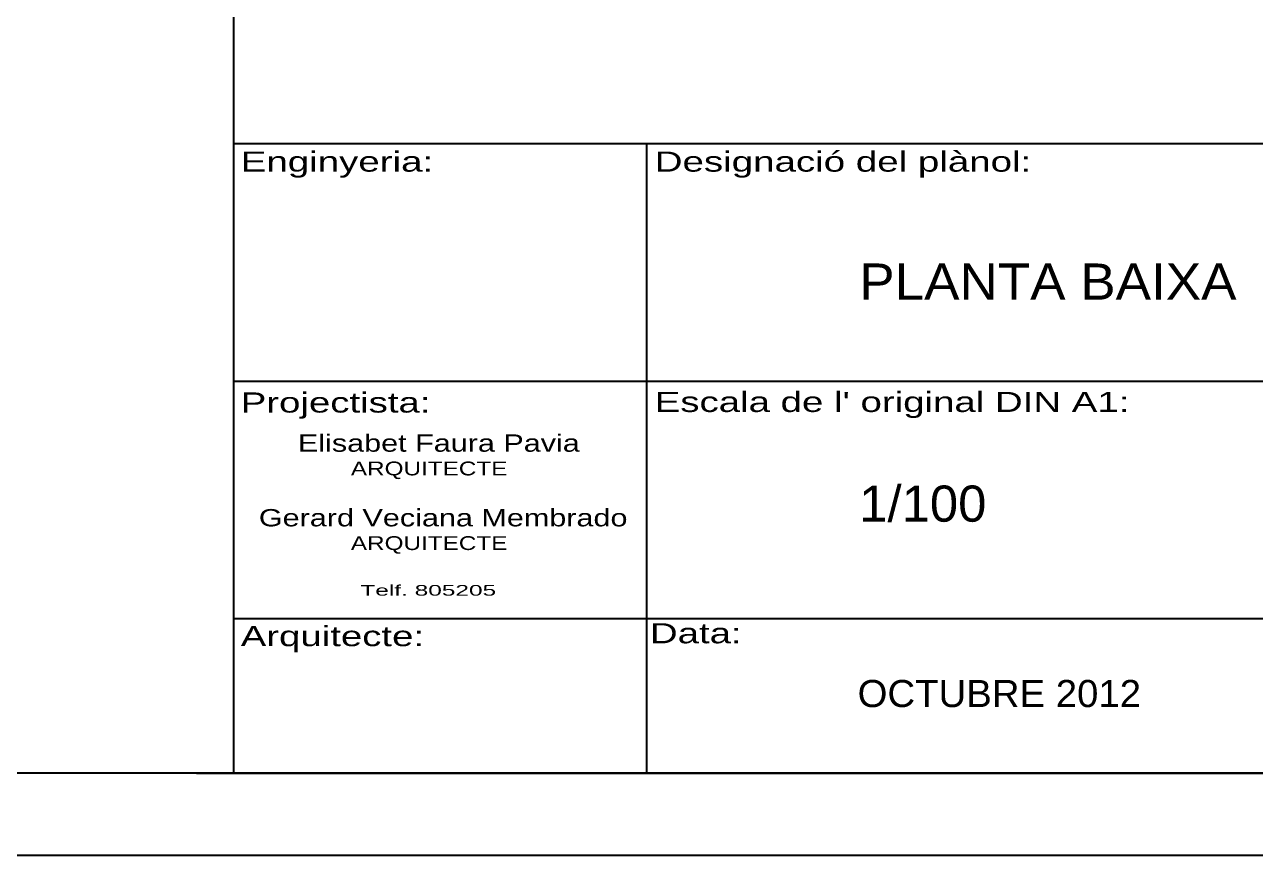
# Model space of a CAD drawing. Extents: x -0.02 to 0.821, y -0.01 to 0.584.
# Drawn here: x 0.5856 to 0.7355, y -0.01 to 0.0912 of the extents above; entities that cross this region are included whole.
import ezdxf
from ezdxf.enums import TextEntityAlignment as Align

# ---------------------------------------------------------------- set-up
doc = ezdxf.new("R2010")
doc.units = 0
doc.header["$MEASUREMENT"] = 0
doc.linetypes.add('CONTINUA', pattern=[0])
doc.layers.add('CONSTGRAL01', color=4, linetype='CONTINUA')
doc.layers.add('WALLS', color=7, linetype='CONTINUA')
doc.styles.add('ARIAL', font='Arial.ttf')

msp = doc.modelspace()

# ---------------------------------------------------------------- linework, layer by layer
at = {"layer": 'CONSTGRAL01', "color": 7, "linetype": 'CONTINUA'}
for p, q in [((0.611, 0.18222), (0.611, 0)), ((0.611, 0.15216), (0.611, 0)), ((0.811, 0.07664), (0.611, 0.07664)), ((0.66134, 0.07664), (0.66134, 0)), ((0.66134, 0.04771), (0.611, 0.04771)), ((0.811, 0.04771), (0.66134, 0.04771)), ((0.811, 0.01879), (0.611, 0.01879)), ((0.60651, 0), (0.80651, 0)), ((0.611, 0), (0.811, 0))]:
    msp.add_line(p, q, dxfattribs=at)
msp.add_lwpolyline([(0.811, 0), (0, 0), (0, 0.574), (0.811, 0.574), (0.811, 0)], close=True, dxfattribs=at)
msp.add_lwpolyline([(0.611, 0), (0.811, 0), (0.811, 0.18222)], dxfattribs=at)
at = {"layer": 'WALLS', "color": 40, "linetype": 'CONTINUA'}
msp.add_lwpolyline([(-0.02, 0.584), (0.821, 0.584), (0.821, -0.01), (-0.02, -0.01), (-0.02, 0.584)], close=True, dxfattribs=at)

# ---------------------------------------------------------------- texts
at = {"layer": 'CONSTGRAL01', "color": 61, "linetype": 'CONTINUA', "style": 'ARIAL'}
for s, height, width, p, p2 in [('Enginyeria:', 0.00245, 1.369158, (0.6119, 0.07327), (0.63535, 0.07327)), ('Designació del plànol:', 0.00245, 1.370317, (0.66234, 0.07327), (0.70822, 0.07327)), ('Projectista:', 0.00245, 1.365147, (0.6119, 0.04393), (0.63502, 0.04393)), ("Escala de l' original DIN A1:", 0.00245, 1.366729, (0.66234, 0.044), (0.72017, 0.044)), ('Elisabet Faura Pavia', 0.002106, 1.264791, (0.61887, 0.03916), (0.65321, 0.03916)), ('Gerard Veciana Membrado', 0.002106, 1.265569, (0.61411, 0.03007), (0.65902, 0.03007)), ('Arquitecte:', 0.00245, 1.365019, (0.6119, 0.01548), (0.63424, 0.01548)), ('Data:', 0.00245, 1.365019, (0.66176, 0.01583), (0.67293, 0.01583))]:
    msp.add_text(s, height=height, dxfattribs=dict(at, width=width)).set_placement(p, p2, align=Align.FIT)
at = {"layer": 'CONSTGRAL01', "color": 7, "linetype": 'CONTINUA', "style": 'ARIAL'}
for s, height, width, p, p2 in [('PLANTA BAIXA', 0.0044053, 1.049634, (0.68726, 0.05768), (0.73322, 0.05768)), ('1/100', 0.004405, 1.005938, (0.68726, 0.03064), (0.70275, 0.03064)), ('OCTUBRE 2012', 0.003304, 1.012003, (0.68706, 0.00806), (0.72159, 0.00806))]:
    msp.add_text(s, height=height, dxfattribs=dict(at, width=width)).set_placement(p, p2, align=Align.FIT)
at = {"layer": 'CONSTGRAL01', "color": 4, "linetype": 'CONTINUA', "style": 'ARIAL', "width": 1.256826}
for p, p2 in [((0.62532, 0.03628), (0.64439, 0.03628)), ((0.62532, 0.02719), (0.64439, 0.02719))]:
    msp.add_text('ARQUITECTE', height=0.001685, dxfattribs=at).set_placement(p, p2, align=Align.FIT)
at = {"layer": 'CONSTGRAL01', "color": 161, "linetype": 'CONTINUA', "style": 'ARIAL', "width": 1.638011}
msp.add_text('Telf. 805205', height=0.0013, dxfattribs=at).set_placement((0.62648, 0.02163), (0.64302, 0.02163), align=Align.FIT)

doc.saveas('drawing.dxf')
